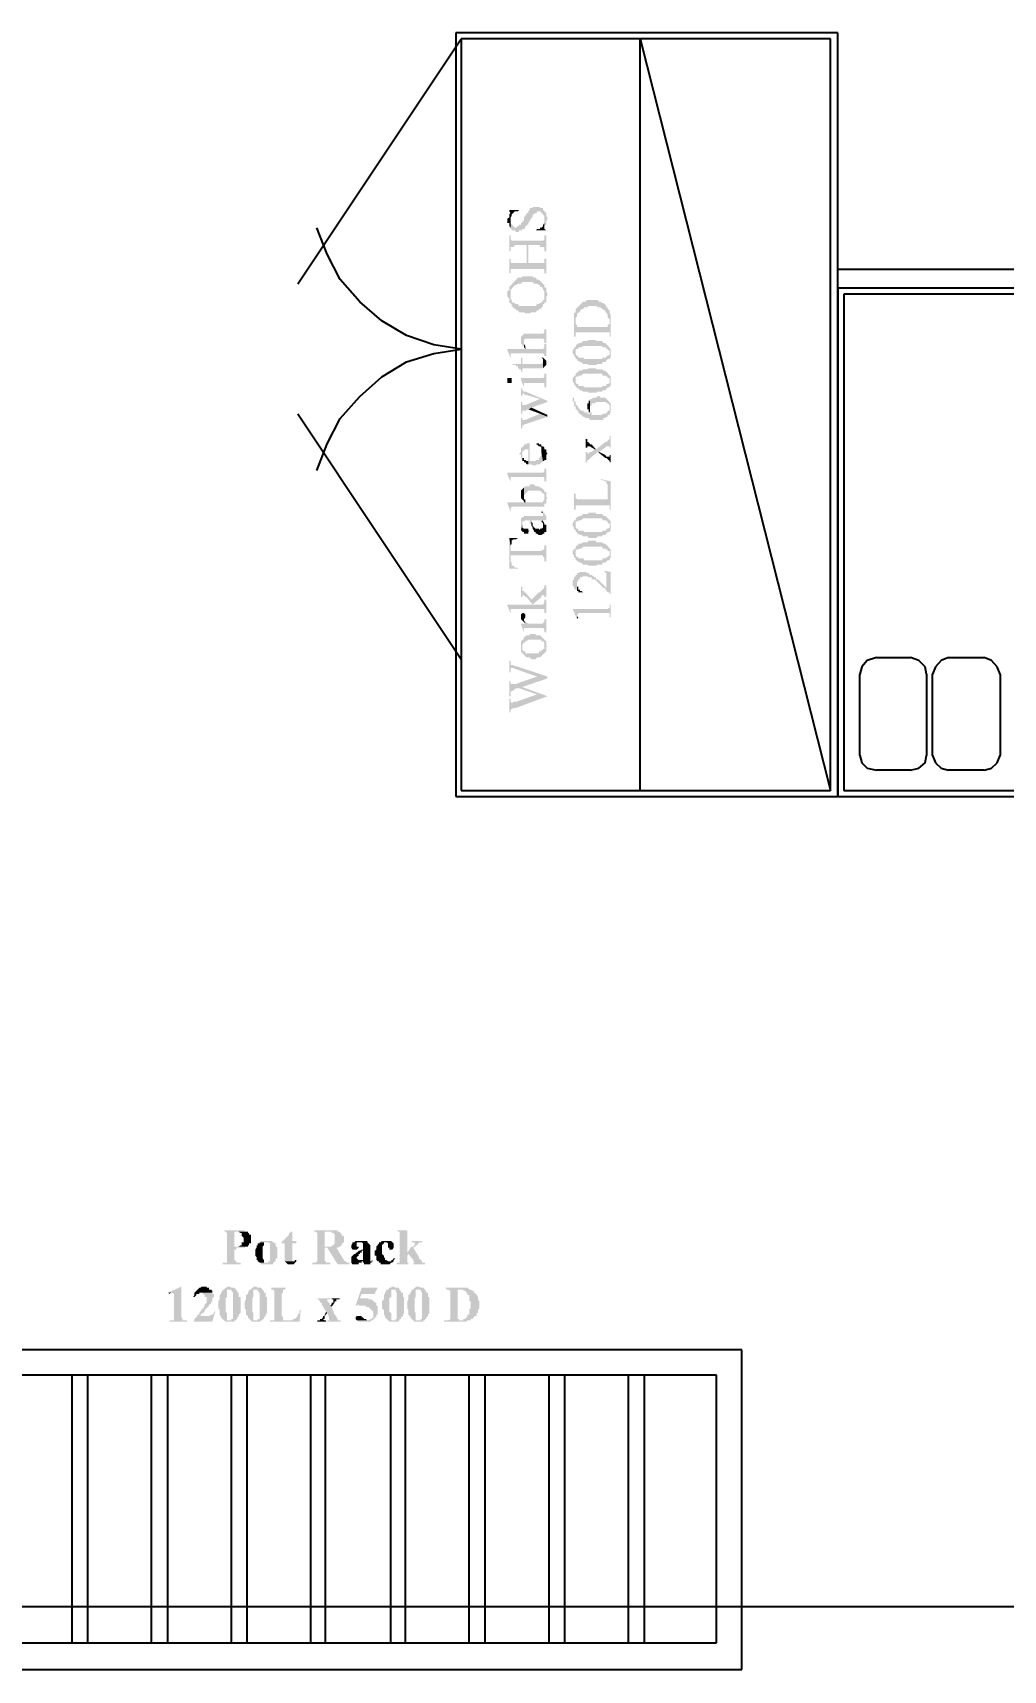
# Model space of a CAD drawing. Header units: millimetres. Extents: x 68727 to 319899, y -4876 to 265722.
# Drawn here: x 313478 to 315072, y 110929 to 113616 of the extents above; entities that cross this region are included whole.
import ezdxf

# ---------------------------------------------------------------- set-up
doc = ezdxf.new("R2010")
doc.units = ezdxf.units.MM
doc.layers.add('Dimensions', color=172, linetype='Continuous')
doc.layers.add('glass', color=151, linetype='Continuous')
doc.layers.add('wall', color=5, linetype='Continuous', lineweight=30)
doc.styles.get("Standard").update_dxf_attribs({"font": 'arial.ttf'})
doc.dimstyles.new('SC-25', dxfattribs={"dimtxt": 75, "dimasz": 0.4, "dimexe": 1, "dimexo": 100, "dimgap": 25, "dimtad": 1, "dimdec": 0, "dimzin": 0, "dimdsep": 46, "dimtxsty": 'Standard', "dimblk1": 'A1', "dimblk2": 'A1', "dimsah": 1, "dimcen": 0.09, "dimdle": 3, "dimclrd": 1, "dimclre": 1, "dimclrt": 1, "dimadec": 0, "dimazin": 0, "dimtfac": 1, "dimtdec": 0, "dimtofl": 0, "dimtmove": 0, "dimatfit": 2, "dimldrblk": 'A1', "dimfxl": 10, "dimfxlon": 1, "dimtolj": 1, "dimtzin": 0, "dimarcsym": 0})

# ---------------------------------------------------------------- blocks, each defined once
blk = doc.blocks.new('A1')
at = {"layer": 'wall', "color": 1}
for p, q in [((-138.1, 0), (-167.3, 40.5)), ((-167.3, -40.5), (-138.1, 0))]:
    blk.add_line(p, q, dxfattribs=at)
for centre, start, end in [((53.3, 586.5), 247.99998, 264.80355), ((53.3, -586.5), 95.19645, 112.00002)]:
    blk.add_arc(centre, 588.9, start, end, dxfattribs=at)
blk = doc.blocks.new('*D1021')
at = {"layer": 'Defpoints', "color": 0, "transparency": 16777216}
for p in [(316878.9, 111033.6), (316878.9, 110930.6), (308476.2, 110927.8)]:
    blk.add_point(p, dxfattribs=at)
at = {"layer": 'Dimensions', "color": 1, "lineweight": -2, "transparency": 16777216}
for p, q in [((308476.2, 111027.8), (308476.2, 111034.6)), ((308476.6, 111033.6), (316878.5, 111033.6)), ((316878.9, 111030.6), (316878.9, 111034.6))]:
    blk.add_line(p, q, dxfattribs=at)
at = {"layer": 'Dimensions', "color": 1, "lineweight": -2, "transparency": 16777216, "xscale": 0.4, "yscale": 0.4, "zscale": 0.4, "rotation": 180}
blk.add_blockref('A1', (308476.2, 111033.6), dxfattribs=at)
at = {"layer": 'Dimensions', "color": 1, "lineweight": -2, "transparency": 16777216, "xscale": 0.4, "yscale": 0.4, "zscale": 0.4}
blk.add_blockref('A1', (316878.9, 111033.6), dxfattribs=at)
at = {"layer": 'Dimensions', "color": 1, "transparency": 16777216, "insert": (312677.6, 111097), "char_height": 75, "attachment_point": 5}
blk.add_mtext('\\A1;8403', dxfattribs=at)
blk = doc.blocks.new('kitchen')
at = {"layer": 'glass', "linetype": 'Continuous', "lineweight": -3}
for points in [[(-52.952, 41.821), (-52.987, 41.786), (-53.075, 41.786), (-53.163, 41.698), (-53.163, 41.645), (-53.199, 41.61), (-53.199, 41.733), (-53.234, 41.786), (-53.234, 41.821), (-52.952, 41.821)], [(-52.14, 41.522), (-52.176, 41.522), (-52.176, 41.398), (-52.228, 41.363), (-52.228, 41.645), (-52.352, 41.786), (-52.44, 41.786), (-52.44, 41.733), (-52.475, 41.733), (-52.528, 41.698), (-52.564, 41.698), (-52.564, 41.61), (-52.599, 41.61), (-52.599, 41.575), (-52.652, 41.522), (-52.652, 41.486), (-52.687, 41.451), (-52.687, 41.398), (-52.74, 41.398), (-52.74, 41.363), (-52.775, 41.363), (-52.775, 41.31), (-52.811, 41.275), (-52.863, 41.275), (-52.863, 41.239), (-52.952, 41.239), (-52.952, 41.186), (-53.04, 41.186), (-53.075, 41.239), (-53.163, 41.239), (-53.163, 41.275), (-53.199, 41.275), (-53.199, 41.451), (-53.075, 41.31), (-53.04, 41.31), (-52.987, 41.363), (-52.952, 41.363), (-52.952, 41.398), (-52.899, 41.398), (-52.899, 41.451), (-52.863, 41.451), (-52.863, 41.486), (-52.811, 41.522), (-52.811, 41.61), (-52.74, 41.698), (-52.74, 41.733), (-52.687, 41.733), (-52.687, 41.786), (-52.652, 41.821), (-52.652, 41.874), (-52.564, 41.874), (-52.564, 41.91), (-52.352, 41.91), (-52.352, 41.874), (-52.264, 41.874), (-52.264, 41.821), (-52.176, 41.733), (-52.176, 41.645), (-52.14, 41.61), (-52.14, 41.522)], [(-53.199, 41.31), (-53.234, 41.363), (-53.234, 41.451), (-53.287, 41.451), (-53.287, 41.575), (-53.234, 41.61), (-53.234, 41.698), (-53.199, 41.733), (-53.199, 41.31)], [(-52.176, 41.239), (-52.475, 41.239), (-52.44, 41.275), (-52.352, 41.275), (-52.352, 41.31), (-52.317, 41.31), (-52.264, 41.363), (-52.264, 41.398), (-52.228, 41.451), (-52.228, 41.275), (-52.176, 41.239)], [(-52.176, 40.64), (-52.228, 40.64), (-52.228, 40.763), (-52.352, 40.763), (-52.352, 40.816), (-52.687, 40.816), (-52.74, 40.305), (-52.74, 40.816), (-53.075, 40.816), (-53.11, 40.763), (-53.199, 40.763), (-53.199, 40.64), (-53.234, 40.64), (-53.234, 41.098), (-53.199, 41.098), (-53.199, 40.975), (-53.163, 40.94), (-52.264, 40.94), (-52.228, 40.975), (-52.228, 41.098), (-52.176, 41.098), (-52.176, 40.64)], [(-52.176, 40.005), (-52.228, 40.005), (-52.228, 40.128), (-53.199, 40.128), (-53.199, 40.005), (-53.234, 40.005), (-53.234, 40.428), (-53.199, 40.428), (-53.199, 40.305), (-52.74, 40.305), (-52.687, 40.816), (-52.687, 40.305), (-52.228, 40.305), (-52.228, 40.428), (-52.176, 40.428), (-52.176, 40.005)], [(-52.228, 39.493), (-52.264, 39.528), (-52.264, 39.581), (-52.317, 39.617), (-52.352, 39.617), (-52.352, 39.67), (-52.387, 39.67), (-52.44, 39.705), (-52.528, 39.705), (-52.564, 39.758), (-52.863, 39.758), (-52.899, 39.705), (-52.987, 39.705), (-53.04, 39.67), (-53.075, 39.67), (-53.199, 39.528), (-53.199, 39.405), (-53.234, 39.158), (-53.234, 39.281), (-53.287, 39.334), (-53.287, 39.493), (-53.234, 39.528), (-53.234, 39.617), (-52.987, 39.881), (-52.899, 39.881), (-52.863, 39.916), (-52.564, 39.916), (-52.528, 39.881), (-52.475, 39.881), (-52.44, 39.828), (-52.387, 39.828), (-52.228, 39.67), (-52.228, 39.493)], [(-52.14, 39.37), (-52.176, 39.334), (-52.176, 39.193), (-52.228, 39.158), (-52.228, 39.123), (-52.264, 39.123), (-52.264, 39.07), (-52.352, 38.982), (-52.387, 38.982), (-52.387, 38.946), (-52.44, 38.946), (-52.475, 38.893), (-52.599, 38.893), (-52.652, 38.858), (-52.775, 38.858), (-52.811, 38.893), (-52.952, 38.893), (-52.987, 38.946), (-53.04, 38.946), (-53.04, 38.982), (-53.075, 38.982), (-53.163, 39.07), (-53.163, 39.123), (-53.199, 39.123), (-53.199, 39.158), (-53.234, 39.158), (-53.199, 39.405), (-53.199, 39.281), (-53.163, 39.246), (-53.163, 39.193), (-53.11, 39.158), (-53.075, 39.158), (-53.075, 39.123), (-52.987, 39.123), (-52.952, 39.07), (-52.475, 39.07), (-52.44, 39.123), (-52.387, 39.123), (-52.352, 39.158), (-52.317, 39.158), (-52.317, 39.193), (-52.264, 39.193), (-52.264, 39.246), (-52.228, 39.246), (-52.228, 39.617), (-52.176, 39.581), (-52.176, 39.458), (-52.14, 39.458), (-52.14, 39.37)], [(-50.359, 38.699), (-50.412, 38.735), (-50.412, 38.823), (-50.447, 38.858), (-50.447, 38.893), (-50.482, 38.893), (-50.482, 38.946), (-50.535, 38.946), (-50.535, 38.982), (-50.57, 38.982), (-50.623, 39.035), (-50.694, 39.035), (-50.747, 39.07), (-50.958, 39.07), (-50.994, 39.035), (-51.082, 39.035), (-51.117, 38.982), (-51.17, 38.982), (-51.17, 38.946), (-51.205, 38.946), (-51.205, 38.893), (-51.258, 38.893), (-51.258, 38.858), (-51.294, 38.858), (-51.294, 38.77), (-51.329, 38.735), (-51.329, 38.982), (-51.117, 39.193), (-51.047, 39.193), (-50.994, 39.246), (-50.694, 39.246), (-50.659, 39.193), (-50.623, 39.193), (-50.57, 39.158), (-50.535, 39.158), (-50.447, 39.07), (-50.447, 39.035), (-50.412, 39.035), (-50.412, 38.982), (-50.359, 38.946), (-50.359, 38.699)], [(-50.323, 38.188), (-50.359, 38.188), (-50.359, 38.311), (-51.329, 38.311), (-51.329, 38.188), (-51.382, 38.188), (-51.382, 38.858), (-51.329, 38.893), (-51.329, 38.558), (-51.294, 38.523), (-51.294, 38.47), (-50.412, 38.47), (-50.412, 38.523), (-50.359, 38.558), (-50.359, 38.858), (-50.323, 38.823), (-50.323, 38.188)], [(-52.176, 38.011), (-52.228, 38.011), (-52.228, 38.1), (-52.264, 38.135), (-52.775, 38.135), (-52.811, 38.1), (-52.811, 37.923), (-52.863, 37.923), (-52.863, 37.976), (-52.899, 37.976), (-52.899, 38.188), (-52.811, 38.276), (-52.264, 38.276), (-52.228, 38.311), (-52.228, 38.4), (-52.176, 38.4), (-52.176, 38.011)], [(-50.323, 37.588), (-50.359, 37.712), (-50.359, 37.8), (-50.412, 37.8), (-50.412, 37.835), (-50.447, 37.835), (-50.447, 37.888), (-50.57, 37.888), (-50.57, 37.923), (-51.117, 37.923), (-51.17, 37.888), (-51.258, 37.888), (-51.258, 37.835), (-51.329, 37.835), (-51.329, 37.588), (-51.382, 37.641), (-51.382, 37.676), (-51.417, 37.712), (-51.417, 37.8), (-51.382, 37.835), (-51.382, 37.888), (-51.329, 37.888), (-51.329, 37.923), (-51.294, 37.976), (-51.258, 37.976), (-51.258, 38.011), (-51.17, 38.011), (-51.117, 38.064), (-50.994, 38.064), (-50.958, 38.1), (-50.747, 38.1), (-50.747, 38.064), (-50.57, 38.064), (-50.535, 38.011), (-50.482, 38.011), (-50.323, 37.835), (-50.323, 37.588)], [(-52.176, 37.641), (-52.228, 37.641), (-52.228, 37.676), (-52.264, 37.712), (-53.199, 37.712), (-53.199, 37.588), (-53.287, 37.8), (-53.287, 37.835), (-52.775, 37.835), (-52.775, 37.888), (-52.74, 37.835), (-52.264, 37.835), (-52.228, 37.888), (-52.228, 37.976), (-52.176, 37.976), (-52.176, 37.641)], [(-52.264, 37.288), (-52.863, 37.288), (-52.863, 37.165), (-52.899, 37.218), (-52.899, 37.253), (-52.952, 37.253), (-52.952, 37.288), (-52.987, 37.288), (-52.987, 37.341), (-53.04, 37.341), (-53.04, 37.376), (-53.11, 37.376), (-53.163, 37.412), (-52.899, 37.412), (-52.899, 37.588), (-52.863, 37.588), (-52.863, 37.412), (-52.317, 37.412), (-52.264, 37.465), (-52.264, 37.288)], [(-52.775, 37.835), (-52.811, 37.888), (-52.811, 37.976), (-52.775, 37.923), (-52.775, 37.835)], [(-52.176, 37.376), (-52.264, 37.288), (-52.264, 37.553), (-52.317, 37.588), (-52.264, 37.588), (-52.176, 37.5), (-52.176, 37.376)], [(-50.323, 37.588), (-50.359, 37.588), (-50.359, 37.553), (-50.412, 37.553), (-50.482, 37.465), (-50.57, 37.465), (-50.57, 37.412), (-50.694, 37.412), (-50.747, 37.376), (-50.958, 37.376), (-50.994, 37.412), (-51.117, 37.412), (-51.17, 37.465), (-51.205, 37.465), (-51.258, 37.5), (-51.294, 37.5), (-51.294, 37.553), (-51.329, 37.553), (-51.329, 37.676), (-51.294, 37.641), (-51.258, 37.641), (-51.258, 37.588), (-51.117, 37.588), (-51.082, 37.553), (-50.57, 37.553), (-50.57, 37.588), (-50.447, 37.588), (-50.447, 37.641), (-50.412, 37.641), (-50.359, 37.676), (-50.359, 37.712), (-50.323, 37.588)], [(-52.176, 36.741), (-52.228, 36.741), (-52.228, 36.865), (-52.811, 36.865), (-52.811, 36.741), (-52.899, 36.953), (-52.899, 37.006), (-52.264, 37.006), (-52.228, 37.041), (-52.228, 37.13), (-52.176, 37.13), (-52.176, 36.741)], [(-50.323, 36.777), (-50.359, 36.918), (-50.359, 37.006), (-50.412, 37.006), (-50.412, 37.041), (-50.447, 37.041), (-50.447, 37.077), (-50.57, 37.077), (-50.57, 37.13), (-51.117, 37.13), (-51.17, 37.077), (-51.258, 37.077), (-51.258, 37.041), (-51.329, 37.041), (-51.329, 36.777), (-51.382, 36.83), (-51.382, 36.865), (-51.417, 36.918), (-51.417, 37.006), (-51.382, 37.041), (-51.382, 37.077), (-51.329, 37.077), (-51.329, 37.13), (-51.294, 37.165), (-51.258, 37.165), (-51.258, 37.218), (-51.17, 37.218), (-51.117, 37.253), (-50.994, 37.253), (-50.958, 37.288), (-50.747, 37.288), (-50.747, 37.253), (-50.57, 37.253), (-50.535, 37.218), (-50.482, 37.218), (-50.323, 37.041), (-50.323, 36.777)], [(-53.163, 36.865), (-53.287, 36.865), (-53.287, 37.006), (-53.163, 37.006), (-53.163, 36.865)], [(-52.14, 36.318), (-52.352, 36.406), (-52.775, 36.53), (-52.811, 36.53), (-52.811, 36.583), (-52.863, 36.53), (-52.863, 36.495), (-52.899, 36.495), (-52.899, 36.706), (-52.863, 36.706), (-52.863, 36.653), (-52.811, 36.618), (-52.775, 36.618), (-52.14, 36.353), (-52.14, 36.318)], [(-50.323, 36.777), (-50.359, 36.777), (-50.359, 36.741), (-50.412, 36.741), (-50.482, 36.653), (-50.57, 36.653), (-50.57, 36.618), (-50.694, 36.618), (-50.747, 36.583), (-50.958, 36.583), (-50.994, 36.618), (-51.117, 36.618), (-51.17, 36.653), (-51.205, 36.653), (-51.258, 36.706), (-51.294, 36.706), (-51.294, 36.741), (-51.329, 36.741), (-51.329, 36.865), (-51.294, 36.83), (-51.258, 36.83), (-51.258, 36.777), (-51.117, 36.777), (-51.082, 36.741), (-50.57, 36.741), (-50.57, 36.777), (-50.447, 36.777), (-50.447, 36.83), (-50.412, 36.83), (-50.359, 36.865), (-50.359, 36.918), (-50.323, 36.777)], [(-52.14, 36.318), (-52.599, 36.159), (-52.775, 36.071), (-52.863, 36.071), (-52.863, 35.983), (-52.899, 35.983), (-52.899, 36.318), (-52.863, 36.318), (-52.863, 36.23), (-52.775, 36.23), (-52.352, 36.406), (-52.14, 36.318)], [(-52.14, 35.895), (-52.352, 35.983), (-52.687, 36.106), (-52.599, 36.159), (-52.14, 35.948), (-52.14, 35.895)], [(-50.359, 35.948), (-50.412, 35.948), (-50.412, 35.895), (-50.447, 35.895), (-50.482, 35.86), (-50.535, 35.86), (-50.535, 35.807), (-50.923, 35.807), (-50.958, 35.86), (-51.047, 35.86), (-51.082, 35.895), (-51.117, 35.895), (-51.258, 36.018), (-51.258, 36.071), (-51.294, 36.071), (-51.294, 36.106), (-51.329, 36.106), (-51.329, 36.195), (-51.382, 36.195), (-51.382, 36.318), (-51.417, 36.353), (-51.417, 36.442), (-51.382, 36.442), (-51.382, 36.353), (-51.329, 36.318), (-51.329, 36.23), (-51.294, 36.23), (-51.294, 36.195), (-51.258, 36.195), (-51.258, 36.159), (-51.17, 36.071), (-51.117, 36.071), (-51.082, 36.018), (-50.994, 36.018), (-50.994, 35.983), (-50.923, 35.983), (-50.923, 36.018), (-50.87, 36.018), (-50.87, 35.948), (-50.57, 35.948), (-50.57, 35.983), (-50.447, 35.983), (-50.447, 36.018), (-50.412, 36.018), (-50.412, 36.071), (-50.359, 36.071), (-50.359, 35.948)], [(-50.923, 36.018), (-50.958, 36.018), (-50.958, 36.106), (-50.994, 36.106), (-50.994, 36.283), (-50.958, 36.283), (-50.958, 36.353), (-50.923, 36.353), (-50.923, 36.018)], [(-50.323, 36.018), (-50.359, 35.983), (-50.359, 36.23), (-50.412, 36.283), (-50.447, 36.283), (-50.447, 36.318), (-50.747, 36.318), (-50.782, 36.283), (-50.87, 36.283), (-50.87, 36.23), (-50.923, 36.195), (-50.923, 36.406), (-50.87, 36.406), (-50.835, 36.442), (-50.747, 36.442), (-50.694, 36.495), (-50.659, 36.495), (-50.623, 36.442), (-50.482, 36.442), (-50.359, 36.318), (-50.359, 36.283), (-50.323, 36.283), (-50.323, 36.018)], [(-52.14, 35.895), (-52.775, 35.683), (-52.811, 35.683), (-52.811, 35.648), (-52.863, 35.648), (-52.863, 35.56), (-52.899, 35.56), (-52.899, 35.86), (-52.863, 35.86), (-52.863, 35.807), (-52.775, 35.807), (-52.352, 35.983), (-52.14, 35.895)], [(-50.323, 35.013), (-50.359, 35.013), (-50.359, 35.048), (-50.447, 35.048), (-50.482, 35.013), (-50.659, 34.889), (-50.694, 34.889), (-50.87, 34.748), (-50.958, 34.66), (-50.994, 34.66), (-50.994, 34.59), (-51.047, 34.59), (-51.047, 34.889), (-50.994, 34.889), (-50.994, 34.836), (-50.958, 34.836), (-50.923, 34.889), (-50.87, 34.889), (-50.782, 34.96), (-50.747, 34.96), (-50.482, 35.172), (-50.447, 35.172), (-50.359, 35.26), (-50.359, 35.348), (-50.323, 35.348), (-50.323, 35.013)], [(-50.747, 34.96), (-50.782, 34.96), (-50.87, 35.013), (-50.923, 35.048), (-50.994, 35.048), (-50.994, 35.013), (-51.047, 35.013), (-51.047, 35.26), (-50.994, 35.26), (-50.994, 35.172), (-50.958, 35.172), (-50.958, 35.136), (-50.923, 35.136), (-50.923, 35.101), (-50.87, 35.101), (-50.747, 34.96)], [(-52.264, 34.59), (-52.317, 34.59), (-52.352, 34.537), (-52.44, 34.537), (-52.475, 34.501), (-52.564, 34.501), (-52.599, 34.537), (-52.687, 34.537), (-52.687, 34.96), (-52.775, 34.96), (-52.863, 34.889), (-52.863, 34.66), (-52.899, 34.713), (-52.899, 34.801), (-52.952, 34.836), (-52.899, 34.889), (-52.899, 35.013), (-52.863, 35.013), (-52.863, 35.048), (-52.811, 35.048), (-52.811, 35.101), (-52.74, 35.101), (-52.74, 35.136), (-52.652, 35.136), (-52.652, 34.625), (-52.475, 34.625), (-52.475, 34.66), (-52.387, 34.66), (-52.387, 34.713), (-52.352, 34.713), (-52.352, 34.748), (-52.317, 34.801), (-52.317, 34.889), (-52.264, 34.59)], [(-52.14, 34.836), (-52.176, 34.801), (-52.176, 34.66), (-52.228, 34.66), (-52.228, 34.625), (-52.264, 34.625), (-52.264, 34.59), (-52.317, 34.889), (-52.317, 35.013), (-52.352, 35.048), (-52.387, 35.048), (-52.44, 35.101), (-52.475, 35.101), (-52.44, 35.136), (-52.387, 35.136), (-52.387, 35.101), (-52.317, 35.101), (-52.317, 35.048), (-52.264, 35.048), (-52.228, 35.013), (-52.228, 34.96), (-52.176, 34.96), (-52.176, 34.889), (-52.14, 34.836)], [(-50.323, 34.59), (-50.359, 34.59), (-50.359, 34.625), (-50.447, 34.713), (-50.482, 34.713), (-50.694, 34.889), (-50.659, 34.889), (-50.482, 34.801), (-50.447, 34.748), (-50.359, 34.748), (-50.359, 34.801), (-50.323, 34.801), (-50.323, 34.59)], [(-52.176, 34.043), (-52.228, 34.043), (-52.228, 34.166), (-53.199, 34.166), (-53.199, 34.043), (-53.287, 34.237), (-53.287, 34.29), (-52.264, 34.29), (-52.228, 34.325), (-52.228, 34.413), (-52.176, 34.413), (-52.176, 34.043)], [(-52.687, 34.537), (-52.74, 34.537), (-52.775, 34.59), (-52.811, 34.59), (-52.811, 34.625), (-52.863, 34.625), (-52.863, 34.713), (-52.811, 34.713), (-52.811, 34.66), (-52.775, 34.66), (-52.74, 34.625), (-52.687, 34.625), (-52.687, 34.537)], [(-52.775, 33.443), (-52.811, 33.443), (-52.811, 33.478), (-52.899, 33.566), (-52.899, 33.778), (-52.811, 33.866), (-52.811, 33.531), (-52.775, 33.531), (-52.775, 33.443)], [(-52.14, 33.566), (-52.176, 33.531), (-52.176, 33.408), (-52.228, 33.408), (-52.228, 33.69), (-52.264, 33.69), (-52.352, 33.778), (-52.687, 33.778), (-52.811, 33.655), (-52.811, 33.866), (-52.775, 33.902), (-52.652, 33.902), (-52.652, 33.955), (-52.528, 33.955), (-52.475, 33.902), (-52.387, 33.902), (-52.352, 33.866), (-52.317, 33.866), (-52.228, 33.778), (-52.228, 33.743), (-52.176, 33.743), (-52.176, 33.602), (-52.14, 33.566)], [(-50.323, 33.231), (-50.359, 33.231), (-50.359, 33.355), (-50.412, 33.69), (-50.412, 33.955), (-50.447, 33.99), (-50.447, 34.043), (-50.482, 34.043), (-50.535, 34.078), (-50.57, 34.078), (-50.623, 34.113), (-50.323, 34.043), (-50.323, 33.231)], [(-52.228, 33.32), (-53.163, 33.32), (-53.199, 33.267), (-53.199, 33.178), (-53.287, 33.408), (-53.287, 33.443), (-52.775, 33.443), (-52.775, 33.478), (-52.74, 33.443), (-52.264, 33.443), (-52.264, 33.478), (-52.228, 33.531), (-52.228, 33.32)], [(-50.359, 33.355), (-51.329, 33.355), (-51.329, 33.231), (-51.382, 33.231), (-51.382, 33.69), (-51.329, 33.69), (-51.329, 33.566), (-51.294, 33.531), (-50.412, 33.531), (-50.412, 33.69), (-50.359, 33.355)], [(-52.176, 32.931), (-52.264, 32.931), (-52.317, 32.896), (-52.352, 32.931), (-52.599, 32.931), (-52.599, 32.808), (-52.652, 32.843), (-52.652, 32.931), (-52.775, 32.931), (-52.811, 32.896), (-52.863, 32.896), (-52.863, 32.808), (-52.899, 32.632), (-52.899, 32.984), (-52.863, 33.02), (-52.811, 33.02), (-52.811, 33.055), (-52.264, 33.055), (-52.264, 33.143), (-52.228, 33.143), (-52.228, 33.108), (-52.176, 33.055), (-52.176, 32.931)], [(-52.176, 32.596), (-52.228, 32.596), (-52.228, 32.543), (-52.264, 32.543), (-52.317, 32.508), (-52.387, 32.508), (-52.44, 32.543), (-52.475, 32.543), (-52.475, 32.596), (-52.528, 32.596), (-52.528, 32.632), (-52.564, 32.685), (-52.564, 32.72), (-52.599, 32.773), (-52.599, 32.896), (-52.564, 32.843), (-52.564, 32.773), (-52.475, 32.685), (-52.387, 32.685), (-52.387, 32.632), (-52.352, 32.685), (-52.317, 32.685), (-52.264, 32.72), (-52.264, 32.896), (-52.228, 32.843), (-52.228, 32.808), (-52.176, 32.808), (-52.176, 32.596)], [(-52.264, 33.143), (-52.317, 33.143), (-52.317, 33.178), (-52.264, 33.178), (-52.264, 33.143)], [(-52.264, 32.843), (-52.317, 32.896), (-52.264, 32.931), (-52.264, 32.843)], [(-50.323, 32.632), (-50.359, 32.773), (-50.359, 32.843), (-50.412, 32.843), (-50.412, 32.896), (-50.447, 32.896), (-50.447, 32.931), (-50.57, 32.931), (-50.57, 32.984), (-51.117, 32.984), (-51.17, 32.931), (-51.258, 32.931), (-51.258, 32.896), (-51.329, 32.896), (-51.329, 32.632), (-51.382, 32.685), (-51.382, 32.72), (-51.417, 32.773), (-51.417, 32.843), (-51.382, 32.896), (-51.382, 32.931), (-51.329, 32.931), (-51.329, 32.984), (-51.294, 33.02), (-51.258, 33.02), (-51.258, 33.055), (-51.17, 33.055), (-51.117, 33.108), (-50.994, 33.108), (-50.958, 33.143), (-50.747, 33.143), (-50.747, 33.108), (-50.57, 33.108), (-50.535, 33.055), (-50.482, 33.055), (-50.323, 32.896), (-50.323, 32.632)], [(-52.987, 31.538), (-53.234, 31.538), (-53.234, 32.42), (-53.199, 32.208), (-53.199, 31.75), (-53.163, 31.714), (-53.163, 31.626), (-53.11, 31.626), (-53.075, 31.573), (-52.987, 31.573), (-52.987, 31.538)], [(-52.987, 32.42), (-53.04, 32.385), (-53.11, 32.385), (-53.163, 32.349), (-53.163, 32.261), (-53.199, 32.208), (-53.234, 32.42), (-52.987, 32.42)], [(-52.652, 32.632), (-52.687, 32.596), (-52.687, 32.543), (-52.811, 32.543), (-52.811, 32.596), (-52.863, 32.596), (-52.863, 32.632), (-52.899, 32.632), (-52.863, 32.808), (-52.863, 32.72), (-52.811, 32.685), (-52.687, 32.685), (-52.687, 32.632), (-52.652, 32.632)], [(-50.323, 32.632), (-50.359, 32.632), (-50.359, 32.596), (-50.412, 32.596), (-50.482, 32.508), (-50.57, 32.508), (-50.57, 32.473), (-50.694, 32.473), (-50.747, 32.42), (-50.958, 32.42), (-50.994, 32.473), (-51.117, 32.473), (-51.17, 32.508), (-51.205, 32.508), (-51.258, 32.543), (-51.294, 32.543), (-51.294, 32.596), (-51.329, 32.596), (-51.329, 32.72), (-51.294, 32.685), (-51.258, 32.685), (-51.258, 32.632), (-51.117, 32.632), (-51.082, 32.596), (-50.57, 32.596), (-50.57, 32.632), (-50.447, 32.632), (-50.447, 32.685), (-50.412, 32.685), (-50.359, 32.72), (-50.359, 32.773), (-50.323, 32.632)], [(-52.176, 31.75), (-52.228, 31.75), (-52.228, 31.873), (-52.264, 31.873), (-52.264, 31.926), (-53.199, 31.926), (-53.199, 32.05), (-52.317, 32.05), (-52.264, 32.085), (-52.228, 32.085), (-52.228, 32.208), (-52.176, 32.208), (-52.176, 31.75)], [(-50.323, 31.838), (-50.359, 31.961), (-50.359, 32.05), (-50.412, 32.05), (-50.412, 32.085), (-50.447, 32.085), (-50.447, 32.12), (-50.57, 32.12), (-50.57, 32.173), (-51.117, 32.173), (-51.17, 32.12), (-51.258, 32.12), (-51.258, 32.085), (-51.329, 32.085), (-51.329, 31.838), (-51.382, 31.873), (-51.382, 31.926), (-51.417, 31.961), (-51.417, 32.05), (-51.382, 32.085), (-51.382, 32.12), (-51.329, 32.12), (-51.329, 32.173), (-51.294, 32.208), (-51.258, 32.208), (-51.258, 32.261), (-51.17, 32.261), (-51.117, 32.296), (-50.994, 32.296), (-50.958, 32.349), (-50.747, 32.349), (-50.747, 32.296), (-50.57, 32.296), (-50.535, 32.261), (-50.482, 32.261), (-50.323, 32.085), (-50.323, 31.838)], [(-50.323, 31.838), (-50.359, 31.838), (-50.359, 31.785), (-50.412, 31.785), (-50.482, 31.714), (-50.57, 31.714), (-50.57, 31.661), (-50.694, 31.661), (-50.747, 31.626), (-50.958, 31.626), (-50.994, 31.661), (-51.117, 31.661), (-51.17, 31.714), (-51.205, 31.714), (-51.258, 31.75), (-51.294, 31.75), (-51.294, 31.785), (-51.329, 31.785), (-51.329, 31.926), (-51.294, 31.873), (-51.258, 31.873), (-51.258, 31.838), (-51.117, 31.838), (-51.082, 31.785), (-50.57, 31.785), (-50.57, 31.838), (-50.447, 31.838), (-50.447, 31.873), (-50.412, 31.873), (-50.359, 31.926), (-50.359, 31.961), (-50.323, 31.838)], [(-50.447, 30.938), (-50.482, 30.938), (-50.482, 30.991), (-50.535, 30.991), (-50.782, 31.238), (-50.87, 31.238), (-50.87, 31.291), (-50.958, 31.291), (-50.994, 31.326), (-51.117, 31.326), (-51.17, 31.291), (-51.205, 31.291), (-51.205, 31.238), (-51.258, 31.238), (-51.258, 31.203), (-51.294, 31.15), (-51.294, 30.938), (-51.329, 30.938), (-51.382, 30.991), (-51.382, 31.026), (-51.417, 31.062), (-51.417, 31.203), (-51.382, 31.238), (-51.382, 31.291), (-51.329, 31.326), (-51.329, 31.362), (-51.294, 31.362), (-51.294, 31.415), (-51.258, 31.415), (-51.205, 31.45), (-51.047, 31.45), (-50.994, 31.415), (-50.958, 31.415), (-50.923, 31.362), (-50.87, 31.362), (-50.782, 31.291), (-50.747, 31.291), (-50.747, 31.238), (-50.694, 31.238), (-50.447, 30.991), (-50.447, 30.938)], [(-50.323, 30.815), (-50.359, 30.815), (-50.359, 30.868), (-50.412, 30.868), (-50.447, 30.903), (-50.447, 31.415), (-50.535, 31.485), (-50.323, 31.45), (-50.323, 30.815)], [(-52.176, 30.727), (-52.228, 30.727), (-52.228, 30.78), (-52.317, 30.78), (-52.317, 30.727), (-52.564, 30.515), (-52.74, 30.727), (-52.775, 30.727), (-52.811, 30.78), (-52.863, 30.78), (-52.863, 30.727), (-52.899, 30.727), (-52.899, 31.026), (-52.863, 31.026), (-52.863, 30.903), (-52.811, 30.903), (-52.811, 30.868), (-52.775, 30.868), (-52.599, 30.656), (-52.387, 30.868), (-52.352, 30.868), (-52.228, 30.991), (-52.228, 31.062), (-52.176, 31.062), (-52.176, 30.727)], [(-51.117, 30.868), (-51.258, 30.868), (-51.258, 30.903), (-51.294, 30.903), (-51.294, 31.026), (-51.258, 31.026), (-51.258, 30.938), (-51.205, 30.938), (-51.205, 30.903), (-51.17, 30.903), (-51.117, 30.868)], [(-52.176, 30.268), (-52.228, 30.268), (-52.228, 30.391), (-53.199, 30.391), (-53.199, 30.268), (-53.287, 30.48), (-53.287, 30.515), (-52.264, 30.515), (-52.228, 30.568), (-52.228, 30.656), (-52.176, 30.656), (-52.176, 30.268)], [(-50.323, 30.145), (-50.359, 30.145), (-50.359, 30.268), (-51.258, 30.268), (-51.258, 30.233), (-51.294, 30.233), (-51.294, 30.092), (-51.417, 30.391), (-50.412, 30.391), (-50.359, 30.427), (-50.359, 30.515), (-50.323, 30.515), (-50.323, 30.145)], [(-52.775, 30.145), (-52.811, 30.092), (-52.811, 30.003), (-52.899, 30.092), (-52.899, 30.233), (-52.863, 30.268), (-52.811, 30.268), (-52.775, 30.233), (-52.775, 30.145)], [(-52.176, 29.721), (-52.228, 29.721), (-52.228, 29.809), (-52.264, 29.845), (-52.811, 29.845), (-52.811, 29.721), (-52.899, 29.933), (-52.899, 29.968), (-52.775, 29.968), (-52.775, 30.003), (-52.74, 30.003), (-52.687, 29.968), (-52.264, 29.968), (-52.264, 30.003), (-52.228, 30.003), (-52.228, 30.092), (-52.176, 30.092), (-52.176, 29.721)], [(-52.775, 29.968), (-52.811, 30.003), (-52.811, 30.056), (-52.775, 30.003), (-52.775, 29.968)], [(-51.258, 30.145), (-51.294, 30.092), (-51.294, 30.18), (-51.258, 30.145)], [(-52.228, 29.421), (-52.264, 29.457), (-52.317, 29.457), (-52.317, 29.51), (-52.687, 29.51), (-52.74, 29.457), (-52.775, 29.457), (-52.863, 29.368), (-52.863, 29.121), (-52.899, 29.174), (-52.899, 29.457), (-52.811, 29.545), (-52.811, 29.598), (-52.775, 29.598), (-52.74, 29.633), (-52.652, 29.633), (-52.652, 29.668), (-52.475, 29.668), (-52.475, 29.633), (-52.352, 29.633), (-52.228, 29.51), (-52.228, 29.421)], [(-52.14, 29.298), (-52.176, 29.298), (-52.176, 29.174), (-52.352, 28.998), (-52.44, 28.998), (-52.475, 28.945), (-52.599, 28.945), (-52.652, 28.998), (-52.74, 28.998), (-52.863, 29.121), (-52.863, 29.21), (-52.811, 29.174), (-52.775, 29.174), (-52.775, 29.121), (-52.387, 29.121), (-52.387, 29.174), (-52.317, 29.174), (-52.317, 29.21), (-52.264, 29.21), (-52.264, 29.245), (-52.228, 29.245), (-52.228, 29.51), (-52.176, 29.457), (-52.176, 29.333), (-52.14, 29.298)], [(-52.14, 28.398), (-52.44, 28.451), (-53.04, 28.663), (-53.075, 28.663), (-53.11, 28.698), (-53.199, 28.698), (-53.199, 28.575), (-53.234, 28.575), (-53.234, 28.91), (-53.199, 28.91), (-53.199, 28.786), (-53.11, 28.786), (-53.11, 28.751), (-53.04, 28.751), (-52.14, 28.451), (-52.14, 28.398)], [(-52.14, 28.398), (-52.863, 28.151), (-52.952, 28.116), (-53.04, 28.116), (-53.11, 28.063), (-53.163, 28.028), (-53.199, 28.028), (-53.199, 27.887), (-53.234, 27.887), (-53.234, 28.31), (-53.199, 28.31), (-53.199, 28.24), (-53.04, 28.24), (-52.44, 28.451), (-52.14, 28.398)], [(-52.14, 27.887), (-53.04, 27.552), (-53.11, 27.552), (-53.163, 27.516), (-53.199, 27.516), (-53.199, 27.428), (-53.234, 27.428), (-53.234, 27.816), (-53.199, 27.816), (-53.199, 27.728), (-53.163, 27.693), (-53.11, 27.728), (-53.04, 27.728), (-52.44, 27.94), (-52.14, 27.887)], [(-52.14, 27.887), (-52.44, 27.94), (-52.952, 28.116), (-52.863, 28.151), (-52.14, 27.887)], [(-60.783, 12.118), (-60.819, 12.083), (-61.066, 12.083), (-61.066, 12.03), (-61.118, 12.03), (-61.118, 11.73), (-61.066, 11.695), (-61.066, 11.659), (-60.942, 11.659), (-60.942, 11.606), (-61.454, 11.606), (-61.454, 11.659), (-61.33, 11.659), (-61.33, 12.506), (-61.418, 12.577), (-60.819, 12.577), (-60.819, 12.541), (-61.118, 12.541), (-61.118, 12.118), (-60.783, 12.118)], [(-60.642, 12.206), (-60.695, 12.206), (-60.695, 12.153), (-60.73, 12.153), (-60.73, 12.118), (-60.995, 12.118), (-60.942, 12.153), (-60.907, 12.153), (-60.907, 12.241), (-60.854, 12.241), (-60.854, 12.365), (-60.907, 12.418), (-60.907, 12.506), (-60.942, 12.506), (-60.995, 12.541), (-60.73, 12.541), (-60.73, 12.506), (-60.695, 12.506), (-60.695, 12.453), (-60.642, 12.453), (-60.642, 12.206)], [(-60.272, 11.659), (-60.395, 11.659), (-60.448, 11.695), (-60.448, 11.73), (-60.483, 11.73), (-60.483, 11.818), (-60.519, 11.853), (-60.519, 12.03), (-60.483, 12.083), (-60.483, 12.153), (-60.448, 12.153), (-60.448, 12.206), (-60.395, 12.206), (-60.395, 12.241), (-60.272, 12.241), (-60.272, 12.153), (-60.307, 12.118), (-60.307, 11.783), (-60.272, 11.73), (-60.272, 11.659)], [(-59.884, 11.783), (-59.937, 11.783), (-59.937, 11.695), (-59.972, 11.695), (-59.972, 11.659), (-60.007, 11.659), (-60.007, 11.606), (-60.36, 11.606), (-60.36, 11.659), (-60.148, 11.659), (-60.148, 11.695), (-60.095, 11.695), (-60.095, 12.206), (-60.148, 12.241), (-60.36, 12.241), (-60.36, 12.277), (-60.06, 12.277), (-60.007, 12.241), (-59.972, 12.241), (-59.972, 12.206), (-59.937, 12.206), (-59.937, 12.118), (-59.884, 12.118), (-59.884, 11.783)], [(-59.337, 12.206), (-59.46, 12.206), (-59.46, 11.695), (-59.672, 11.695), (-59.672, 12.206), (-59.76, 12.206), (-59.76, 12.241), (-59.549, 12.453), (-59.549, 12.506), (-59.513, 12.506), (-59.513, 12.541), (-59.46, 12.541), (-59.46, 12.277), (-59.337, 12.277), (-59.337, 12.206)], [(-58.102, 12.118), (-58.155, 12.083), (-58.526, 12.083), (-58.526, 11.695), (-58.49, 11.695), (-58.49, 11.659), (-58.367, 11.659), (-58.367, 11.606), (-58.878, 11.606), (-58.878, 11.659), (-58.79, 11.659), (-58.737, 11.695), (-58.737, 12.506), (-58.79, 12.541), (-58.526, 12.541), (-58.526, 12.118), (-58.102, 12.118)], [(-57.979, 12.241), (-58.032, 12.206), (-58.032, 12.153), (-58.067, 12.153), (-58.067, 12.118), (-58.331, 12.118), (-58.331, 12.153), (-58.279, 12.153), (-58.243, 12.206), (-58.243, 12.453), (-58.279, 12.506), (-58.331, 12.506), (-58.331, 12.541), (-58.825, 12.541), (-58.825, 12.577), (-58.155, 12.577), (-58.155, 12.541), (-58.102, 12.541), (-58.032, 12.453), (-58.032, 12.418), (-57.979, 12.418), (-57.979, 12.241)], [(-57.555, 12.083), (-57.608, 12.03), (-57.732, 12.03), (-57.767, 12.083), (-57.767, 12.153), (-57.732, 12.206), (-57.732, 12.241), (-57.608, 12.241), (-57.608, 12.118), (-57.555, 12.118), (-57.555, 12.083)], [(-57.22, 11.73), (-57.432, 11.73), (-57.432, 11.995), (-57.52, 11.995), (-57.467, 12.03), (-57.432, 12.03), (-57.432, 12.206), (-57.467, 12.241), (-57.679, 12.241), (-57.644, 12.277), (-57.308, 12.277), (-57.308, 12.241), (-57.22, 12.153), (-57.22, 11.73)], [(-56.585, 12.241), (-56.832, 12.241), (-56.832, 12.206), (-56.885, 12.153), (-56.885, 11.906), (-56.832, 11.853), (-56.832, 11.818), (-56.797, 11.783), (-56.797, 11.73), (-56.762, 11.73), (-56.709, 11.695), (-57.009, 11.695), (-57.044, 11.73), (-57.044, 11.853), (-57.097, 11.853), (-57.097, 11.995), (-57.044, 12.03), (-57.044, 12.118), (-56.973, 12.206), (-56.973, 12.241), (-56.92, 12.241), (-56.885, 12.277), (-56.621, 12.277), (-56.585, 12.241)], [(-56.55, 12.083), (-56.585, 12.03), (-56.673, 12.03), (-56.673, 12.083), (-56.709, 12.083), (-56.709, 12.206), (-56.762, 12.241), (-56.585, 12.241), (-56.55, 12.206), (-56.55, 12.083)], [(-56.127, 11.606), (-56.462, 11.606), (-56.462, 11.659), (-56.374, 11.659), (-56.374, 12.541), (-56.409, 12.541), (-56.462, 12.577), (-56.162, 12.577), (-56.162, 11.942), (-56.127, 11.906), (-56.162, 11.853), (-56.162, 11.659), (-56.127, 11.659), (-56.127, 11.606)], [(-55.65, 11.606), (-55.986, 11.606), (-55.986, 11.659), (-55.95, 11.659), (-55.986, 11.695), (-55.986, 11.73), (-56.127, 11.906), (-56.162, 11.942), (-56.038, 12.118), (-55.986, 12.118), (-55.95, 12.153), (-55.95, 12.241), (-56.038, 12.241), (-56.038, 12.277), (-55.739, 12.277), (-55.739, 12.241), (-55.827, 12.241), (-55.827, 12.206), (-55.862, 12.206), (-55.862, 12.153), (-55.915, 12.153), (-55.915, 12.118), (-55.986, 12.083), (-55.827, 11.818), (-55.827, 11.783), (-55.739, 11.695), (-55.739, 11.659), (-55.65, 11.659), (-55.65, 11.606)], [(-57.82, 11.606), (-58.155, 11.606), (-58.455, 12.083), (-58.19, 12.083), (-57.979, 11.73), (-57.891, 11.659), (-57.82, 11.659), (-57.82, 11.606)], [(-57.185, 11.659), (-57.22, 11.659), (-57.22, 11.606), (-57.397, 11.606), (-57.397, 11.659), (-57.432, 11.659), (-57.432, 11.695), (-57.767, 11.695), (-57.767, 11.818), (-57.679, 11.906), (-57.644, 11.906), (-57.644, 11.942), (-57.608, 11.942), (-57.555, 11.995), (-57.467, 11.995), (-57.467, 11.942), (-57.52, 11.942), (-57.52, 11.906), (-57.555, 11.906), (-57.555, 11.853), (-57.608, 11.818), (-57.608, 11.783), (-57.555, 11.73), (-57.22, 11.73), (-57.22, 11.695), (-57.185, 11.695), (-57.185, 11.659)], [(-56.497, 11.783), (-56.55, 11.73), (-56.55, 11.695), (-56.585, 11.659), (-56.621, 11.659), (-56.673, 11.606), (-56.92, 11.606), (-56.92, 11.659), (-56.973, 11.659), (-56.973, 11.695), (-56.621, 11.695), (-56.621, 11.73), (-56.585, 11.73), (-56.55, 11.783), (-56.497, 11.783)], [(-59.337, 11.695), (-59.425, 11.606), (-59.584, 11.606), (-59.672, 11.695), (-59.39, 11.695), (-59.39, 11.73), (-59.337, 11.73), (-59.337, 11.695)], [(-57.467, 11.659), (-57.555, 11.659), (-57.555, 11.606), (-57.732, 11.606), (-57.767, 11.659), (-57.767, 11.695), (-57.467, 11.695), (-57.467, 11.659)], [(-57.132, 11.695), (-57.185, 11.695), (-57.185, 11.73), (-57.132, 11.695)], [(-62.477, 9.966), (-62.971, 9.966), (-62.971, 10.001), (-62.847, 10.001), (-62.847, 10.76), (-62.9, 10.795), (-63.023, 10.795), (-62.635, 10.971), (-62.635, 10.09), (-62.6, 10.037), (-62.6, 10.001), (-62.477, 10.001), (-62.477, 9.966)], [(-62.935, 10.795), (-62.971, 10.76), (-63.023, 10.795), (-62.935, 10.795)], [(-61.753, 10.795), (-62.124, 10.795), (-62.124, 10.76), (-62.212, 10.76), (-62.212, 10.725), (-62.265, 10.672), (-62.3, 10.672), (-62.265, 10.725), (-62.265, 10.795), (-62.124, 10.936), (-62.089, 10.936), (-62.053, 10.971), (-61.912, 10.971), (-61.912, 10.936), (-61.842, 10.936), (-61.842, 10.883), (-61.789, 10.883), (-61.753, 10.848), (-61.753, 10.795)], [(-61.701, 10.672), (-61.753, 10.636), (-61.753, 10.548), (-61.789, 10.513), (-61.789, 10.46), (-61.842, 10.46), (-61.842, 10.425), (-61.965, 10.301), (-61.965, 10.248), (-62, 10.248), (-62, 10.213), (-62.053, 10.213), (-62.089, 10.16), (-62.089, 10.125), (-62.177, 10.125), (-62.177, 10.16), (-62.124, 10.16), (-62.124, 10.213), (-62.053, 10.301), (-62.053, 10.336), (-62, 10.336), (-62, 10.389), (-61.965, 10.425), (-61.965, 10.46), (-61.912, 10.513), (-61.912, 10.672), (-61.965, 10.672), (-61.965, 10.725), (-62.053, 10.795), (-61.753, 10.795), (-61.753, 10.76), (-61.701, 10.76), (-61.701, 10.672)], [(-61.118, 10.936), (-61.242, 10.883), (-61.33, 10.883), (-61.33, 10.672), (-61.365, 10.636), (-61.365, 10.248), (-61.33, 10.213), (-61.33, 10.001), (-61.418, 10.001), (-61.506, 10.09), (-61.506, 10.125), (-61.542, 10.16), (-61.542, 10.301), (-61.577, 10.336), (-61.577, 10.548), (-61.542, 10.601), (-61.542, 10.725), (-61.506, 10.76), (-61.506, 10.795), (-61.454, 10.848), (-61.454, 10.883), (-61.418, 10.883), (-61.365, 10.936), (-61.33, 10.936), (-61.33, 10.971), (-61.242, 10.971), (-61.207, 10.936), (-61.118, 10.936)], [(-60.942, 10.213), (-60.995, 10.16), (-60.995, 10.125), (-61.03, 10.09), (-61.03, 10.037), (-61.066, 10.037), (-61.066, 10.001), (-61.118, 10.001), (-61.118, 9.966), (-61.365, 9.966), (-61.418, 10.001), (-61.207, 10.001), (-61.207, 10.037), (-61.154, 10.037), (-61.154, 10.795), (-61.207, 10.848), (-61.207, 10.883), (-61.242, 10.883), (-61.118, 10.936), (-61.066, 10.883), (-61.066, 10.848), (-61.03, 10.848), (-61.03, 10.795), (-60.995, 10.795), (-60.995, 10.672), (-60.942, 10.672), (-60.942, 10.213)], [(-60.36, 10.936), (-60.483, 10.883), (-60.572, 10.883), (-60.572, 10.672), (-60.607, 10.636), (-60.607, 10.248), (-60.572, 10.213), (-60.572, 10.001), (-60.642, 10.001), (-60.73, 10.09), (-60.73, 10.125), (-60.783, 10.16), (-60.783, 10.301), (-60.819, 10.336), (-60.819, 10.548), (-60.783, 10.601), (-60.783, 10.725), (-60.73, 10.76), (-60.73, 10.795), (-60.695, 10.848), (-60.695, 10.883), (-60.642, 10.883), (-60.607, 10.936), (-60.572, 10.936), (-60.572, 10.971), (-60.483, 10.971), (-60.448, 10.936), (-60.36, 10.936)], [(-60.184, 10.213), (-60.219, 10.16), (-60.219, 10.125), (-60.272, 10.09), (-60.272, 10.037), (-60.307, 10.037), (-60.307, 10.001), (-60.36, 10.001), (-60.36, 9.966), (-60.607, 9.966), (-60.642, 10.001), (-60.448, 10.001), (-60.448, 10.037), (-60.395, 10.037), (-60.395, 10.795), (-60.448, 10.848), (-60.448, 10.883), (-60.483, 10.883), (-60.36, 10.936), (-60.307, 10.883), (-60.307, 10.848), (-60.272, 10.848), (-60.272, 10.795), (-60.219, 10.795), (-60.219, 10.672), (-60.184, 10.672), (-60.184, 10.213)], [(-59.637, 10.936), (-59.672, 10.883), (-59.725, 10.883), (-59.725, 10.795), (-59.76, 10.76), (-59.76, 10.125), (-59.725, 10.09), (-59.725, 10.001), (-59.972, 10.001), (-59.972, 10.848), (-60.007, 10.883), (-60.06, 10.883), (-60.06, 10.936), (-59.637, 10.936)], [(-57.009, 10.936), (-57.097, 10.76), (-57.467, 10.76), (-57.52, 10.636), (-57.273, 10.636), (-57.273, 10.601), (-57.185, 10.601), (-57.132, 10.548), (-57.097, 10.548), (-57.097, 10.513), (-57.044, 10.513), (-57.044, 10.46), (-57.555, 10.46), (-57.608, 10.425), (-57.644, 10.425), (-57.467, 10.936), (-57.009, 10.936)], [(-56.409, 10.936), (-56.55, 10.883), (-56.621, 10.883), (-56.621, 10.672), (-56.673, 10.636), (-56.673, 10.248), (-56.621, 10.213), (-56.621, 10.001), (-56.709, 10.001), (-56.797, 10.09), (-56.797, 10.125), (-56.832, 10.16), (-56.832, 10.301), (-56.885, 10.336), (-56.885, 10.548), (-56.832, 10.601), (-56.832, 10.725), (-56.797, 10.76), (-56.797, 10.795), (-56.762, 10.848), (-56.762, 10.883), (-56.709, 10.883), (-56.673, 10.936), (-56.621, 10.936), (-56.621, 10.971), (-56.55, 10.971), (-56.497, 10.936), (-56.409, 10.936)], [(-56.25, 10.213), (-56.285, 10.16), (-56.285, 10.125), (-56.338, 10.09), (-56.338, 10.037), (-56.374, 10.037), (-56.374, 10.001), (-56.409, 10.001), (-56.409, 9.966), (-56.673, 9.966), (-56.709, 10.001), (-56.497, 10.001), (-56.497, 10.037), (-56.462, 10.037), (-56.462, 10.795), (-56.497, 10.848), (-56.497, 10.883), (-56.55, 10.883), (-56.409, 10.936), (-56.374, 10.883), (-56.374, 10.848), (-56.338, 10.848), (-56.338, 10.795), (-56.285, 10.795), (-56.285, 10.672), (-56.25, 10.672), (-56.25, 10.213)], [(-55.703, 10.936), (-55.827, 10.883), (-55.915, 10.883), (-55.915, 10.672), (-55.95, 10.636), (-55.95, 10.248), (-55.915, 10.213), (-55.915, 10.001), (-55.986, 10.001), (-56.074, 10.09), (-56.074, 10.125), (-56.127, 10.16), (-56.127, 10.301), (-56.162, 10.336), (-56.162, 10.548), (-56.127, 10.601), (-56.127, 10.725), (-56.074, 10.76), (-56.074, 10.795), (-56.038, 10.848), (-56.038, 10.883), (-55.986, 10.883), (-55.95, 10.936), (-55.915, 10.936), (-55.915, 10.971), (-55.827, 10.971), (-55.774, 10.936), (-55.703, 10.936)], [(-55.527, 10.213), (-55.562, 10.16), (-55.562, 10.125), (-55.615, 10.09), (-55.615, 10.037), (-55.65, 10.037), (-55.65, 10.001), (-55.703, 10.001), (-55.703, 9.966), (-55.95, 9.966), (-55.986, 10.001), (-55.774, 10.001), (-55.774, 10.037), (-55.739, 10.037), (-55.739, 10.795), (-55.774, 10.848), (-55.774, 10.883), (-55.827, 10.883), (-55.703, 10.936), (-55.65, 10.883), (-55.65, 10.848), (-55.615, 10.848), (-55.615, 10.795), (-55.562, 10.795), (-55.562, 10.672), (-55.527, 10.672), (-55.527, 10.213)], [(-54.433, 10.001), (-54.469, 9.966), (-55.104, 9.966), (-55.104, 10.001), (-54.98, 10.001), (-54.927, 10.037), (-54.927, 10.848), (-54.98, 10.883), (-54.716, 10.883), (-54.716, 10.037), (-54.68, 10.037), (-54.68, 10.001), (-54.433, 10.001)], [(-54.098, 10.336), (-54.133, 10.301), (-54.133, 10.213), (-54.169, 10.213), (-54.169, 10.125), (-54.222, 10.125), (-54.292, 10.037), (-54.345, 10.037), (-54.345, 10.001), (-54.557, 10.001), (-54.557, 10.037), (-54.504, 10.037), (-54.469, 10.09), (-54.433, 10.09), (-54.433, 10.16), (-54.38, 10.16), (-54.38, 10.336), (-54.345, 10.336), (-54.345, 10.548), (-54.38, 10.548), (-54.38, 10.725), (-54.433, 10.725), (-54.433, 10.76), (-54.504, 10.848), (-54.557, 10.848), (-54.557, 10.883), (-55.015, 10.883), (-55.068, 10.936), (-54.433, 10.936), (-54.38, 10.883), (-54.345, 10.883), (-54.292, 10.848), (-54.257, 10.848), (-54.257, 10.795), (-54.222, 10.795), (-54.222, 10.76), (-54.169, 10.76), (-54.169, 10.725), (-54.133, 10.672), (-54.133, 10.601), (-54.098, 10.548), (-54.098, 10.336)], [(-58.067, 9.966), (-58.455, 9.966), (-58.455, 10.001), (-58.367, 10.001), (-58.402, 10.037), (-58.402, 10.09), (-58.455, 10.213), (-58.49, 10.248), (-58.614, 10.46), (-58.614, 10.513), (-58.667, 10.513), (-58.667, 10.548), (-58.702, 10.601), (-58.737, 10.601), (-58.737, 10.636), (-58.367, 10.636), (-58.367, 10.601), (-58.455, 10.601), (-58.455, 10.548), (-58.402, 10.513), (-58.367, 10.425), (-58.331, 10.389), (-58.243, 10.16), (-58.19, 10.125), (-58.19, 10.09), (-58.155, 10.037), (-58.155, 10.001), (-58.067, 10.001), (-58.067, 9.966)], [(-58.102, 10.601), (-58.19, 10.601), (-58.19, 10.548), (-58.243, 10.548), (-58.243, 10.513), (-58.279, 10.46), (-58.331, 10.389), (-58.367, 10.425), (-58.331, 10.46), (-58.331, 10.513), (-58.279, 10.513), (-58.279, 10.601), (-58.331, 10.601), (-58.331, 10.636), (-58.102, 10.636), (-58.102, 10.601)], [(-57.009, 10.16), (-57.044, 10.16), (-57.044, 10.09), (-57.097, 10.09), (-57.097, 10.037), (-57.132, 10.037), (-57.132, 10.001), (-57.185, 10.001), (-57.22, 9.966), (-57.555, 9.966), (-57.608, 10.001), (-57.273, 10.001), (-57.22, 10.037), (-57.185, 10.037), (-57.132, 10.09), (-57.132, 10.248), (-57.273, 10.389), (-57.344, 10.389), (-57.344, 10.425), (-57.555, 10.425), (-57.555, 10.46), (-57.044, 10.46), (-57.044, 10.425), (-57.009, 10.425), (-57.009, 10.16)], [(-61.665, 10.248), (-61.753, 9.966), (-62.3, 9.966), (-62.265, 10.001), (-62.265, 10.037), (-62.177, 10.125), (-61.842, 10.125), (-61.789, 10.16), (-61.753, 10.16), (-61.701, 10.213), (-61.701, 10.248), (-61.665, 10.248)], [(-59.213, 10.301), (-59.249, 9.966), (-60.095, 9.966), (-60.095, 10.001), (-59.46, 10.001), (-59.425, 10.037), (-59.39, 10.037), (-59.302, 10.125), (-59.302, 10.16), (-59.249, 10.213), (-59.249, 10.301), (-59.213, 10.301)], [(-58.455, 10.213), (-58.526, 10.125), (-58.526, 10.037), (-58.578, 10.037), (-58.526, 10.001), (-58.49, 10.001), (-58.49, 9.966), (-58.737, 9.966), (-58.737, 10.001), (-58.667, 10.001), (-58.667, 10.037), (-58.614, 10.037), (-58.578, 10.09), (-58.578, 10.125), (-58.526, 10.125), (-58.526, 10.16), (-58.49, 10.248), (-58.455, 10.213)], [(-57.308, 10.001), (-57.608, 10.001), (-57.644, 10.037), (-57.644, 10.09), (-57.608, 10.125), (-57.467, 10.125), (-57.467, 10.09), (-57.432, 10.09), (-57.397, 10.037), (-57.344, 10.037), (-57.308, 10.001)]]:
    blk.add_hatch(color=256, dxfattribs=at).paths.add_polyline_path(points)
at = {"layer": 'glass', "lineweight": -3}
for p, q in [((-59.302, 39.705), (-54.61, 46.725)), ((-43.815, 46.901), (-54.768, 46.901)), ((-54.768, 46.901), (-54.768, 25.012)), ((-44.026, 46.725), (-54.61, 46.725)), ((-54.61, 46.725), (-54.61, 25.188)), ((-49.477, 25.188), (-49.477, 46.725)), ((-49.477, 46.725), (-44.026, 25.188)), ((-44.026, 25.188), (-44.026, 46.725)), ((-43.815, 25.012), (-43.815, 46.901)), ((-58.455, 40.551), (-58.755, 41.31)), ((-58.085, 39.828), (-58.455, 40.551)), ((-43.815, 39.581), (-43.815, 40.128)), ((-43.815, 40.128), (-32.896, 40.128)), ((-57.52, 39.193), (-58.085, 39.828)), ((-21.925, 39.581), (-43.815, 39.581)), ((-43.815, 39.581), (-43.815, 25.012)), ((-32.896, 39.581), (-43.815, 39.581)), ((-56.885, 38.646), (-57.52, 39.193)), ((-22.101, 39.405), (-43.638, 39.405)), ((-43.638, 39.405), (-43.638, 25.188)), ((-56.18, 38.223), (-56.885, 38.646)), ((-55.403, 37.959), (-56.18, 38.223)), ((-56.18, 37.465), (-55.403, 37.712)), ((-54.61, 37.835), (-55.403, 37.959)), ((-55.403, 37.712), (-54.61, 37.835)), ((-56.885, 37.041), (-56.18, 37.465)), ((-57.52, 36.477), (-56.885, 37.041)), ((-58.085, 35.842), (-57.52, 36.477)), ((-59.302, 35.983), (-54.61, 28.945)), ((-58.455, 35.119), (-58.085, 35.842)), ((-58.755, 34.36), (-58.455, 35.119)), ((-43.127, 28.733), (-43.18, 28.522)), ((-42.968, 28.91), (-43.127, 28.733)), ((-42.703, 28.998), (-42.968, 28.91)), ((-42.703, 28.998), (-41.733, 28.998)), ((-41.486, 28.91), (-41.733, 28.998)), ((-41.31, 28.733), (-41.486, 28.91)), ((-41.275, 28.522), (-41.31, 28.733)), ((-41.01, 28.733), (-41.098, 28.522)), ((-40.851, 28.91), (-41.01, 28.733)), ((-40.64, 28.998), (-40.851, 28.91)), ((-40.64, 28.998), (-39.617, 28.998)), ((-39.405, 28.91), (-39.617, 28.998)), ((-39.246, 28.733), (-39.405, 28.91)), ((-39.158, 28.522), (-39.246, 28.733)), ((-43.18, 26.193), (-43.18, 28.522)), ((-41.275, 28.522), (-41.275, 26.193)), ((-41.098, 26.193), (-41.098, 28.522)), ((-39.158, 28.522), (-39.158, 26.193)), ((-43.18, 26.193), (-43.127, 25.982)), ((-43.127, 25.982), (-42.968, 25.823)), ((-42.968, 25.823), (-42.703, 25.77)), ((-41.733, 25.77), (-41.486, 25.823)), ((-41.486, 25.823), (-41.31, 25.982)), ((-41.31, 25.982), (-41.275, 26.193)), ((-41.098, 26.193), (-41.01, 25.982)), ((-41.01, 25.982), (-40.851, 25.823)), ((-40.851, 25.823), (-40.64, 25.77)), ((-39.617, 25.77), (-39.405, 25.823)), ((-39.405, 25.823), (-39.246, 25.982)), ((-39.246, 25.982), (-39.158, 26.193)), ((-41.733, 25.77), (-42.703, 25.77)), ((-39.617, 25.77), (-40.64, 25.77)), ((-54.768, 25.012), (-43.815, 25.012)), ((-54.61, 25.188), (-44.026, 25.188)), ((-43.815, 25.012), (-21.925, 25.012)), ((-43.638, 25.188), (-22.101, 25.188)), ((-46.566, 9.155), (-68.456, 9.155)), ((-46.566, 0), (-46.566, 9.155)), ((-47.29, 8.431), (-67.733, 8.431)), ((-65.316, 8.431), (-65.775, 8.431)), ((-65.775, 8.431), (-65.775, 0.759)), ((-65.316, 0.759), (-65.316, 8.431)), ((-63.023, 8.431), (-63.5, 8.431)), ((-63.5, 8.431), (-63.5, 0.759)), ((-63.023, 0.759), (-63.023, 8.431)), ((-60.748, 8.431), (-61.207, 8.431)), ((-61.207, 8.431), (-61.207, 0.759)), ((-60.748, 0.759), (-60.748, 8.431)), ((-58.508, 8.431), (-58.931, 8.431)), ((-58.931, 8.431), (-58.931, 0.759)), ((-58.508, 0.759), (-58.508, 8.431)), ((-56.215, 8.431), (-56.638, 8.431)), ((-56.638, 8.431), (-56.638, 0.759)), ((-56.215, 0.759), (-56.215, 8.431)), ((-53.922, 8.431), (-54.398, 8.431)), ((-54.398, 8.431), (-54.398, 0.759)), ((-53.922, 0.759), (-53.922, 8.431)), ((-51.646, 8.431), (-52.105, 8.431)), ((-52.105, 8.431), (-52.105, 0.759)), ((-51.646, 0.759), (-51.646, 8.431)), ((-49.353, 8.431), (-49.83, 8.431)), ((-49.83, 8.431), (-49.83, 0.759)), ((-49.353, 0.759), (-49.353, 8.431)), ((-47.29, 0.759), (-47.29, 8.431)), ((-67.733, 0.759), (-47.29, 0.759)), ((-65.775, 0.759), (-65.316, 0.759)), ((-63.5, 0.759), (-63.023, 0.759)), ((-61.207, 0.759), (-60.748, 0.759)), ((-58.931, 0.759), (-58.508, 0.759)), ((-56.638, 0.759), (-56.215, 0.759)), ((-54.398, 0.759), (-53.922, 0.759)), ((-52.105, 0.759), (-51.646, 0.759)), ((-49.83, 0.759), (-49.353, 0.759)), ((-68.456, 0), (-46.566, 0))]:
    blk.add_line(p, q, dxfattribs=at)

msp = doc.modelspace()

# ---------------------------------------------------------------- block references
at = {"xscale": 57.26691736061191, "yscale": 57.26691736061191, "zscale": 57.26691736061191}
msp.add_blockref('kitchen', (317308.9, 110930.6), dxfattribs=at)

# ---------------------------------------------------------------- dimensions: what is measured, and where the dimension line sits
at = {"layer": 'Dimensions'}
dim = msp.add_linear_dim(base=(316878.9, 111033.6), p1=(308476.2, 110927.8), p2=(316878.9, 110930.6), dimstyle='SC-25', override={"dimtmove": 1}, dxfattribs=at)
dim.commit()
dim.dimension.update_dxf_attribs({"geometry": '*D1021', "text_midpoint": (312677.6, 111097)})

doc.saveas('drawing.dxf')
